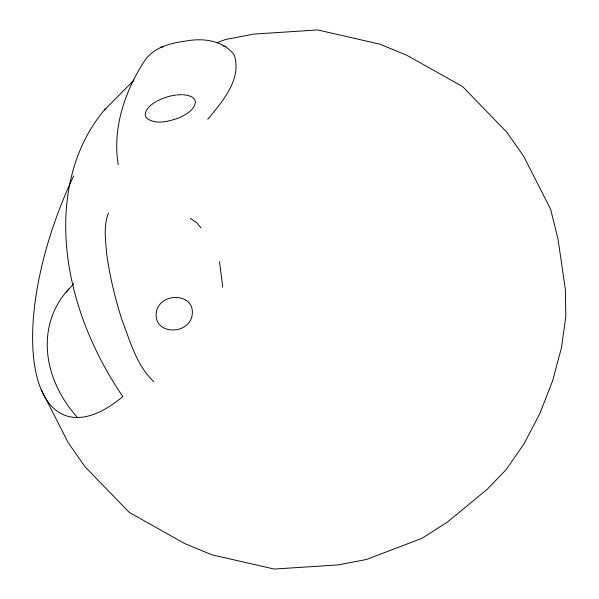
<?xml version="1.0" encoding="UTF-8"?>
<svg xmlns="http://www.w3.org/2000/svg" width="599" height="599" viewBox="0 0 599 599"><rect width="100%" height="100%" fill="white"/><g stroke="black" fill="none" stroke-linecap="round" stroke-linejoin="round"><path stroke-width="0.9" d="M222.311 287.153L222.529 285.341L219.519 261.643M108.539 212.922C103.253 225.756 105.656 239.944 106.6 253.355C109.647 275.75 114.978 297.755 121.739 319.304C130.073 340.816 136.452 365.555 153.823 381.608M65.987 292.26L73.834 283.597M104.563 109.819L134.101 80.064M207.711 119.216L209.044 117.936C222.948 100.625 242.078 78.791 234.231 54.876C223.577 40.867 204.289 37.969 187.891 40.717C171.359 42.933 153.187 46.752 143.775 62.064C124.614 91.887 112.29 128.98 118.22 164.553M156.354 101.471C151.405 104.443 145.624 108.404 145.145 114.694L146.201 117.614C154.759 125.206 167.772 121.53 177.521 118.43C184.777 115.158 194.301 110.875 195.446 102.002L194.398 99.075L191.702 96.783L187.554 95.278L183.114 94.769M157.08 101.006L163.07 98.266L169.554 96.207L176.091 94.979M216.823 42.799L225.531 39.482L253.864 34.083L317.657 29.95L379.976 44.191L406.961 55.348L462.63 86.608L506.941 132.372L523.758 156.451L550.608 209.186L558.051 239.271L565.359 289.347L565.823 316.542L561.45 347.809L552.54 381.009L539.699 413.887L523.803 444.196L505.938 469.878L487.316 489.181L447.685 521.879L422.078 538.291L366.348 559.518L338.016 564.917L274.222 569.05L211.904 554.809L184.919 543.652L129.249 512.392L84.938 466.628L68.121 442.549L41.279 389.814M160.27 47.216L163.01 46.887M176.967 94.934L182.231 94.664M223.3 45.981L226.003 46.715M190.22 218.253L196.966 222.903L201.002 227.987M105.776 108.397A270.426 196.816 49.9 0 0 122.817 396.545A191.216 79.075 -68.9 0 1 36.105 373.334A191.216 79.075 -68.9 0 1 73.722 175.889M77.234 417.286A118.864 96.282 29.3 0 1 68.997 288.905M156.429 311.817C152.46 334.781 188.258 335.822 192.077 315.621C196.053 292.656 160.247 291.616 156.429 311.817"/></g></svg>
